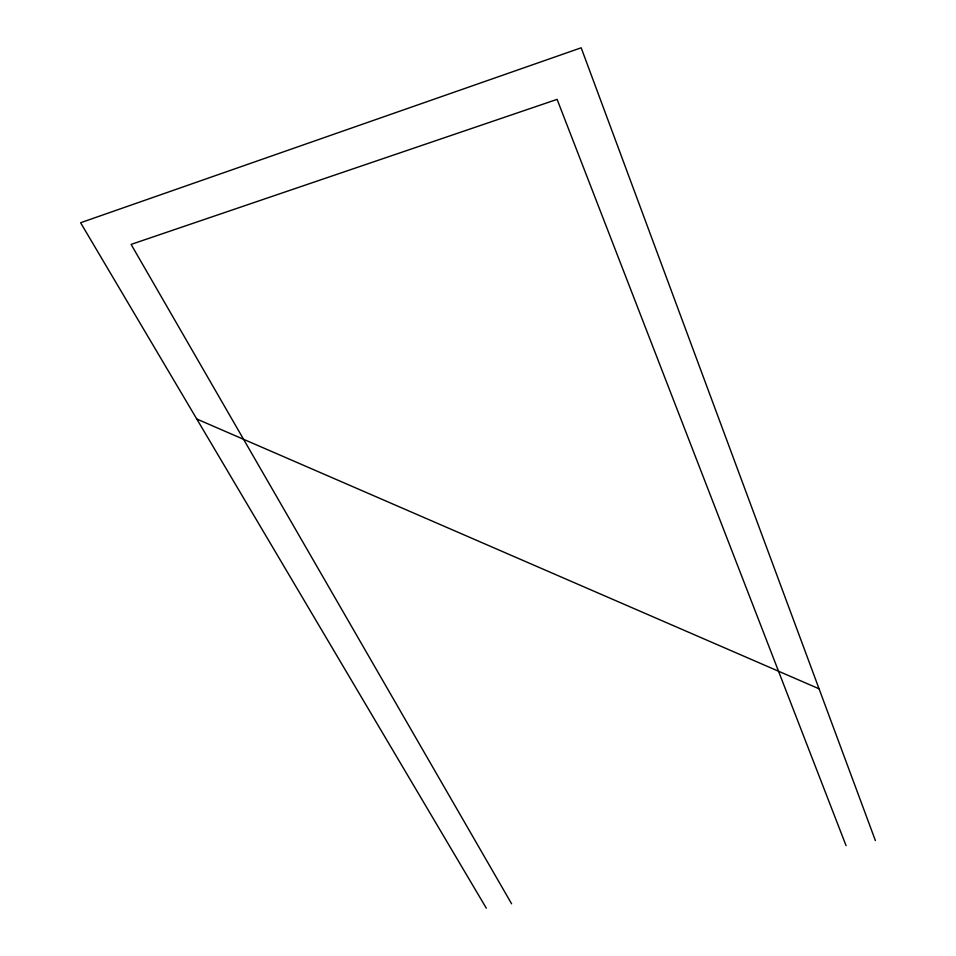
<?xml version="1.0" encoding="UTF-8"?>
<svg xmlns="http://www.w3.org/2000/svg" width="956" height="956" viewBox="0 0 956 956"><rect width="100%" height="100%" fill="white"/><g stroke="black" fill="none" stroke-linecap="round" stroke-linejoin="round"><path stroke-width="1.43" d="M196.781 419.015L819.065 688.798M486.317 908.2L80.603 222.736L581.176 47.8L875.397 840.575M511.603 903.802L131.103 244.401L557.097 99.376L846.072 845.666"/></g></svg>
